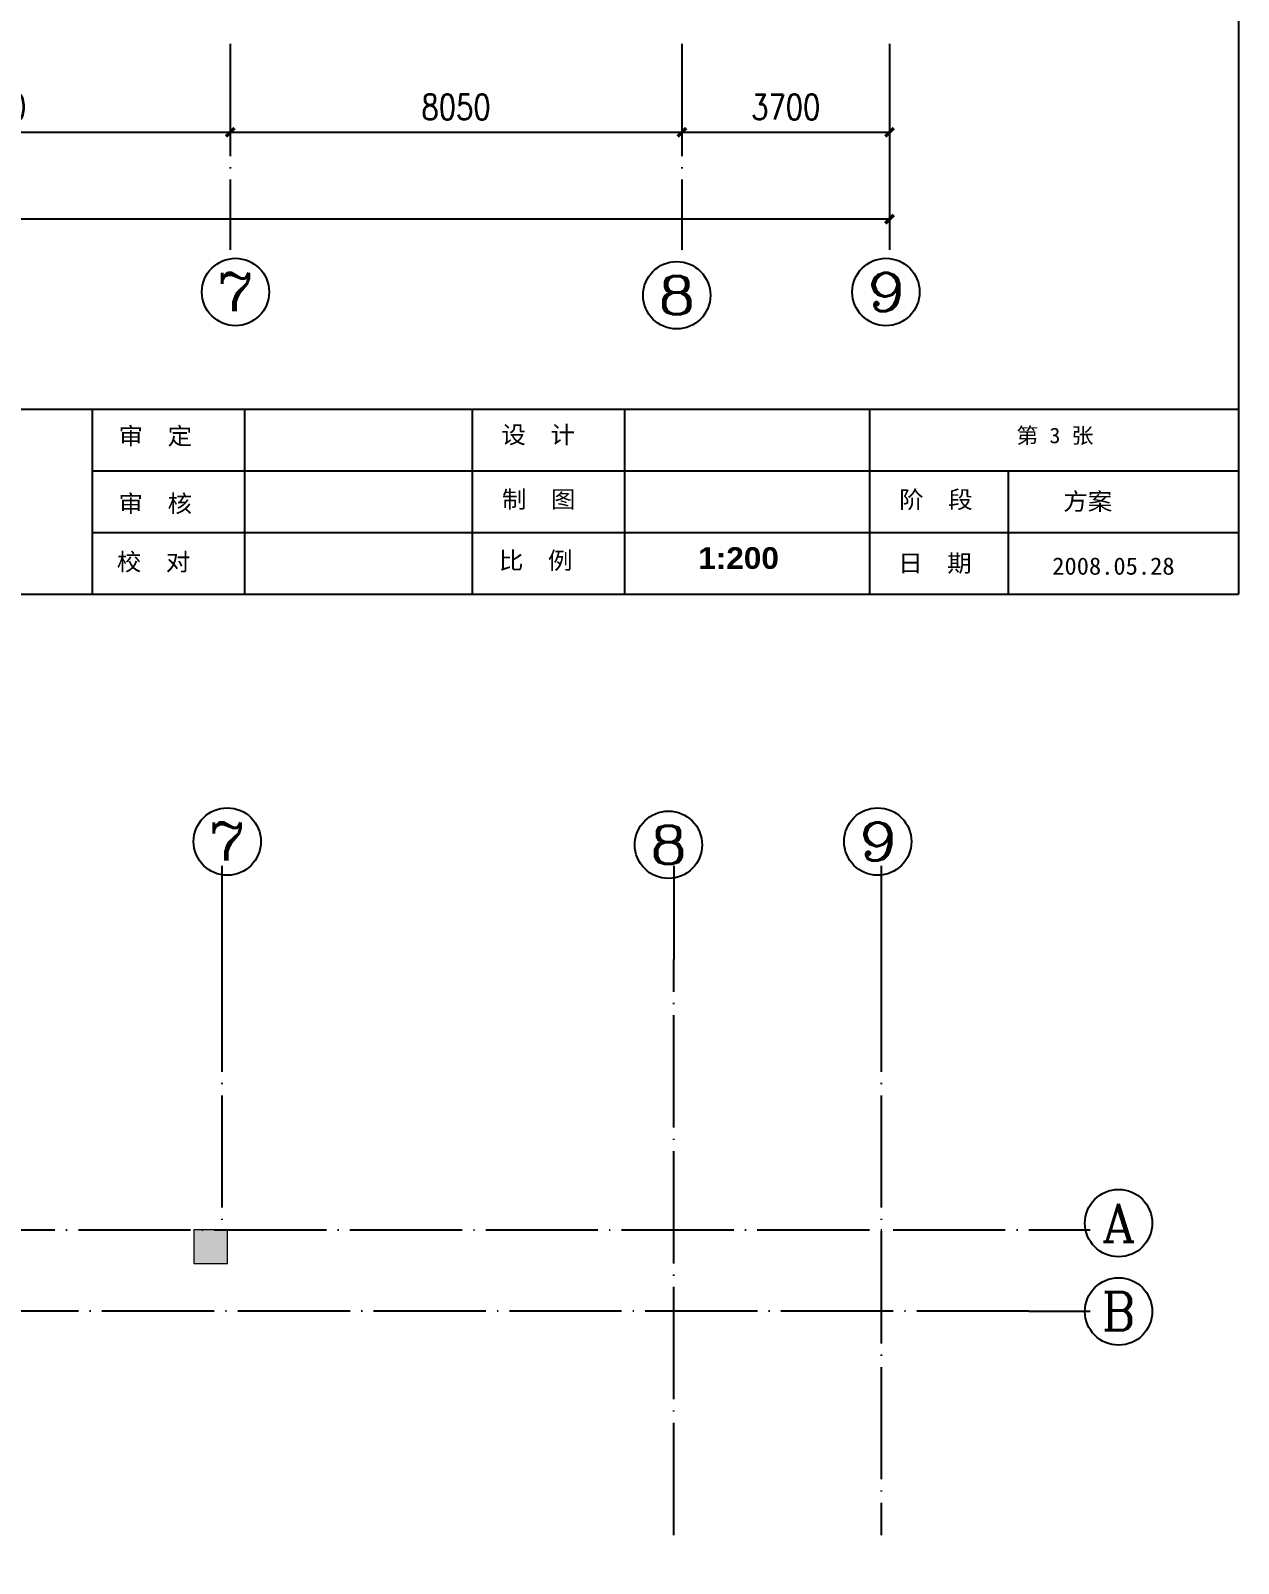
# Model space of a CAD drawing. Extents: x 1487452 to 1619693, y 165319 to 350168.
# Drawn here: x 1540450 to 1561972, y 252095 to 279401 of the extents above; entities that cross this region are included whole.
import ezdxf
from ezdxf.enums import TextEntityAlignment as Align

# ---------------------------------------------------------------- set-up
doc = ezdxf.new("R2010")
doc.units = 0
doc.header["$LTSCALE"] = 1000
doc.header["$MEASUREMENT"] = 0
doc.linetypes.add('DOTE', pattern=[2.42, 2, -0.2, 0.02, -0.2])
doc.layers.get('0').update_dxf_attribs({"linetype": 'CONTINUOUS'})
doc.layers.get('Defpoints').update_dxf_attribs({"linetype": 'CONTINUOUS'})
for name, color, linetype in [('AXIS', 3, 'CONTINUOUS'), ('AXIS_TEXT', 7, 'CONTINUOUS'), ('DOTE', 1, 'DOTE')]:
    doc.layers.add(name, color=color, linetype=linetype)
doc.styles.add('_TCH_AXIS', font='COMPLEX', dxfattribs={"bigfont": 'GBCBIG'})
doc.styles.add('DIM_FONT', font='SIMPLEX.shx', dxfattribs={"width": 0.8})
doc.styles.add('SANSSERIFBOLD', font='sasb____.pfb')
doc.styles.add('黑体', font='SIMHEI.TTF')
doc.dimstyles.new('DIMN150', dxfattribs={"dimscale": 1.5, "dimtxt": 300, "dimasz": 100, "dimexe": 250, "dimexo": 300, "dimgap": 150, "dimtad": 1, "dimdec": 0, "dimzin": 0, "dimdsep": 46, "dimtxsty": 'DIM_FONT', "dimblk": 'ARCHTICK', "dimcen": 0.09, "dimclrt": 7, "dimazin": 2, "dimtfac": 1, "dimtdec": 0, "dimtix": 1, "dimtmove": 2, "dimatfit": 3, "dimldrblk": 'ARCHTICK', "dimfxl": 1, "dimtolj": 1, "dimtzin": 0, "dimarcsym": 0})

# ---------------------------------------------------------------- blocks, each defined once
blk = doc.blocks.new('_ArchTick')
at = {"color": 0, "linetype": 'ByBlock', "const_width": 0.4}
blk.add_lwpolyline([(-0.5, -0.5), (0.5, 0.5)], dxfattribs=at)
blk = doc.blocks.new('*D87')
at = {"layer": 'AXIS', "color": 0, "linetype": 'Continuous', "lineweight": -2, "transparency": 16777216}
for p, q in [((1535506, 278717), (1535506, 277216)), ((1544006, 278717), (1544006, 277216)), ((1535506, 277591), (1544006, 277591))]:
    blk.add_line(p, q, dxfattribs=at)
at = {"layer": 'Defpoints', "color": 0, "linetype": 'Continuous', "transparency": 16777216}
for p in [(1535506, 279167), (1544006, 279167), (1544006, 277591)]:
    blk.add_point(p, dxfattribs=at)
at = {"layer": 'AXIS', "color": 0, "linetype": 'Continuous', "lineweight": -2, "transparency": 16777216, "xscale": 150, "yscale": 150, "zscale": 150, "rotation": 180}
blk.add_blockref('_ArchTick', (1535506, 277591), dxfattribs=at)
at = {"layer": 'AXIS', "color": 0, "linetype": 'Continuous', "lineweight": -2, "transparency": 16777216, "xscale": 150, "yscale": 150, "zscale": 150}
blk.add_blockref('_ArchTick', (1544006, 277591), dxfattribs=at)
at = {"layer": 'AXIS', "color": 2, "linetype": 'Continuous', "transparency": 16777216, "insert": (1539756, 278041), "char_height": 450, "attachment_point": 5, "style": 'DIM_FONT'}
blk.add_mtext('\\A1;8500', dxfattribs=at)
blk = doc.blocks.new('*D88')
at = {"layer": 'AXIS', "color": 0, "linetype": 'Continuous', "lineweight": -2, "transparency": 16777216}
for p, q in [((1544006, 278717), (1544006, 277216)), ((1552056, 278717), (1552056, 277216)), ((1544006, 277591), (1552056, 277591))]:
    blk.add_line(p, q, dxfattribs=at)
at = {"layer": 'Defpoints', "color": 0, "linetype": 'Continuous', "transparency": 16777216}
for p in [(1544006, 279167), (1552056, 279167), (1552056, 277591)]:
    blk.add_point(p, dxfattribs=at)
at = {"layer": 'AXIS', "color": 0, "linetype": 'Continuous', "lineweight": -2, "transparency": 16777216, "xscale": 150, "yscale": 150, "zscale": 150, "rotation": 180}
blk.add_blockref('_ArchTick', (1544006, 277591), dxfattribs=at)
at = {"layer": 'AXIS', "color": 0, "linetype": 'Continuous', "lineweight": -2, "transparency": 16777216, "xscale": 150, "yscale": 150, "zscale": 150}
blk.add_blockref('_ArchTick', (1552056, 277591), dxfattribs=at)
at = {"layer": 'AXIS', "color": 2, "linetype": 'Continuous', "transparency": 16777216, "insert": (1548031, 278041), "char_height": 450, "attachment_point": 5, "style": 'DIM_FONT'}
blk.add_mtext('\\A1;8050', dxfattribs=at)
blk = doc.blocks.new('*D89')
at = {"layer": 'AXIS', "color": 0, "linetype": 'Continuous', "lineweight": -2, "transparency": 16777216}
for p, q in [((1552056, 278717), (1552056, 277216)), ((1555756, 278717), (1555756, 277216)), ((1552056, 277591), (1555756, 277591))]:
    blk.add_line(p, q, dxfattribs=at)
at = {"layer": 'Defpoints', "color": 0, "linetype": 'Continuous', "transparency": 16777216}
for p in [(1552056, 279167), (1555756, 279167), (1555756, 277591)]:
    blk.add_point(p, dxfattribs=at)
at = {"layer": 'AXIS', "color": 0, "linetype": 'Continuous', "lineweight": -2, "transparency": 16777216, "xscale": 150, "yscale": 150, "zscale": 150, "rotation": 180}
blk.add_blockref('_ArchTick', (1552056, 277591), dxfattribs=at)
at = {"layer": 'AXIS', "color": 0, "linetype": 'Continuous', "lineweight": -2, "transparency": 16777216, "xscale": 150, "yscale": 150, "zscale": 150}
blk.add_blockref('_ArchTick', (1555756, 277591), dxfattribs=at)
at = {"layer": 'AXIS', "color": 2, "linetype": 'Continuous', "transparency": 16777216, "insert": (1553906, 278041), "char_height": 450, "attachment_point": 5, "style": 'DIM_FONT'}
blk.add_mtext('\\A1;3700', dxfattribs=at)
blk = doc.blocks.new('*D90')
at = {"layer": 'AXIS', "color": 0, "linetype": 'Continuous', "lineweight": -2, "transparency": 16777216}
for p, q in [((1511606, 278717), (1511606, 275668)), ((1555756, 278717), (1555756, 275668)), ((1555756, 276043), (1511606, 276043))]:
    blk.add_line(p, q, dxfattribs=at)
at = {"layer": 'Defpoints', "color": 0, "linetype": 'Continuous', "transparency": 16777216}
for p in [(1511606, 279167), (1555756, 279167), (1511606, 276043)]:
    blk.add_point(p, dxfattribs=at)
at = {"layer": 'AXIS', "color": 0, "linetype": 'Continuous', "lineweight": -2, "transparency": 16777216, "xscale": 150, "yscale": 150, "zscale": 150, "rotation": 180}
blk.add_blockref('_ArchTick', (1511606, 276043), dxfattribs=at)
at = {"layer": 'AXIS', "color": 0, "linetype": 'Continuous', "lineweight": -2, "transparency": 16777216, "xscale": 150, "yscale": 150, "zscale": 150}
blk.add_blockref('_ArchTick', (1555756, 276043), dxfattribs=at)
at = {"layer": 'AXIS', "color": 2, "linetype": 'Continuous', "transparency": 16777216, "insert": (1533681, 276493), "char_height": 450, "attachment_point": 5, "style": 'DIM_FONT'}
blk.add_mtext('\\A1;44150', dxfattribs=at)

msp = doc.modelspace()

# ---------------------------------------------------------------- hatches: boundary and pattern name
at = {"lineweight": 13}
msp.add_hatch(color=256, dxfattribs=at).paths.add_polyline_path([(1543359.6, 257439.1), (1543959.6, 257439.1), (1543959.6, 258039.1), (1543359.6, 258039.1)])

# ---------------------------------------------------------------- linework, layer by layer
at = {"color": 7}
for p in [(1561972.5, 309763.5), (1504252.2, 269359.3), (1504252.2, 269359.3)]:
    msp.add_line(p, (1561972.5, 269359.3), dxfattribs=at)
at = {"color": 4}
for p, q in [((1504252.2, 272657.7), (1561972.5, 272657.7)), ((1541548, 272657.7), (1541548, 269359.3)), ((1544261.9, 272657.7), (1544261.9, 269359.3)), ((1548316.7, 272657.7), (1548316.7, 269359.3)), ((1551030.5, 272657.7), (1551030.5, 269359.3)), ((1555397.5, 272657.7), (1555397.5, 269359.3)), ((1541548, 271558.2), (1561972.5, 271558.2)), ((1557870.6, 271558.2), (1557870.6, 269359.3)), ((1541548, 270458.8), (1561972.5, 270458.8))]:
    msp.add_line(p, q, dxfattribs=at)
at = {"lineweight": 13}
for p, q in [((1543959.6, 258039.1), (1543359.6, 258039.1)), ((1543359.6, 258039.1), (1543359.6, 257439.1)), ((1543959.6, 257439.1), (1543959.6, 258039.1)), ((1543359.6, 257439.1), (1543959.6, 257439.1))]:
    msp.add_line(p, q, dxfattribs=at)
at = {"color": 7}
msp.add_lwpolyline([(1504252.2, 228955.2), (1504252.2, 269359.3), (1561972.5, 269359.3)], dxfattribs=at)
at = {"layer": 'AXIS', "linetype": 'Continuous'}
for p, q in [((1543859.6, 264521.7), (1543859.6, 262852.6)), ((1551909.6, 264521.7), (1551909.6, 262852.6)), ((1555609.6, 264521.7), (1555609.6, 262852.6)), ((1558241.2, 258039.1), (1559331.7, 258039.1)), ((1558241.2, 256589.1), (1559331.7, 256589.1))]:
    msp.add_line(p, q, dxfattribs=at)
for centre in [(1544100.4, 274745.1), (1551963, 274686.9), (1555692.3, 274745.1), (1543954.1, 264954.7), (1551816.7, 264896.5), (1555545.9, 264954.7), (1559838.3, 258155.8), (1559838.3, 256582.3)]:
    msp.add_circle(centre, 600, dxfattribs=at)
at = {"layer": 'DOTE', "color": 3, "linetype": 'DOTE'}
for p, q in [((1544006, 279167.3), (1544006, 275497.8)), ((1552056, 279167.3), (1552056, 275497.8)), ((1555756, 279167.3), (1555756, 275497.8))]:
    msp.add_line(p, q, dxfattribs=at)
at = {"layer": 'DOTE', "linetype": 'DOTE'}
for p, q in [((1543859.6, 262852.6), (1543859.6, 258039.1)), ((1551909.6, 252599.1), (1551909.6, 262852.6)), ((1555609.6, 262852.6), (1555609.6, 252599.1)), ((1524359.6, 258039.1), (1558241.2, 258039.1)), ((1558241.2, 256589.1), (1535159.6, 256589.1))]:
    msp.add_line(p, q, dxfattribs=at)

# ---------------------------------------------------------------- texts
at = {"color": 2, "width": 1.043383}
for s, height, style, p in [('审  定', 307.19, '黑体', (1542016.7, 271933.4)), ('设  计', 307.19, '黑体', (1548838.9, 271956.4)), ('第 3 张', 276.47, '黑体', (1558015.5, 271968.1)), ('审  核', 307.19, '黑体', (1542016.7, 270729.5)), ('制  图', 307.19, '黑体', (1548849.2, 270806.5)), ('阶  段', 307.19, '黑体', (1555927.1, 270801.4)), ('方案', 307.19, '黑体', (1558851.1, 270768.7)), ('校  对', 307.19, '黑体', (1541984.8, 269689.9)), ('比  例', 307.19, '黑体', (1548794.9, 269715.7)), ('1:200', 385.77, 'SANSSERIFBOLD', (1552346.7, 269696.5)), ('日  期', 307.19, '黑体', (1555909.5, 269667.4)), ('2008.05.28', 307.19, '黑体', (1558656.1, 269616.8))]:
    msp.add_text(s, height=height, dxfattribs=dict(at, style=style)).set_placement(p, align=Align.BOTTOM_LEFT)
at = {"layer": 'AXIS_TEXT', "color": 2, "linetype": 'Continuous', "style": '_TCH_AXIS', "width": 1.5}
for s, p, p2 in [('7', (1543761, 274405.7), (1544439.8, 274405.7)), ('8', (1551623.6, 274347.5), (1552302.4, 274347.5)), ('9', (1555352.9, 274405.7), (1556031.7, 274405.7)), ('7', (1543614.7, 264615.3), (1544293.5, 264615.3)), ('8', (1551477.3, 264557.1), (1552156.1, 264557.1)), ('9', (1555206.5, 264615.3), (1555885.3, 264615.3))]:
    msp.add_text(s, height=678.8, dxfattribs=at).set_placement(p, p2, align=Align.FIT)
at = {"layer": 'AXIS_TEXT', "color": 2, "linetype": 'Continuous', "style": '_TCH_AXIS'}
for tag, width, p, p2 in [('A', 1.031197, (1559538.3, 257819.8), (1560138.3, 257819.8)), ('B', 1.091856, (1559538.3, 256246.3), (1560138.3, 256246.3))]:
    msp.add_attdef(tag, text='', height=678.8, dxfattribs=dict(at, width=width)).set_placement(p, p2, align=Align.FIT)

# ---------------------------------------------------------------- dimensions: what is measured, and where the dimension line sits
at = {"layer": 'AXIS', "linetype": 'Continuous'}
for base, p1, p2, picture, middle in [((1511606, 276042.5), (1555756, 279167.3), (1511606, 279167.3), '*D90', (1533681, 276492.5)), ((1544006, 277591.4), (1535506, 279167.3), (1544006, 279167.3), '*D87', (1539756, 278041.4)), ((1552056, 277591.4), (1544006, 279167.3), (1552056, 279167.3), '*D88', (1548031, 278041.4)), ((1555756, 277591.4), (1552056, 279167.3), (1555756, 279167.3), '*D89', (1553906, 278041.4))]:
    dim = msp.add_linear_dim(base=base, p1=p1, p2=p2, dimstyle='DIMN150', override={"dimclrt": 2}, dxfattribs=at)
    dim.commit()
    dim.dimension.update_dxf_attribs({"geometry": picture, "text_midpoint": middle})

doc.saveas('drawing.dxf')
